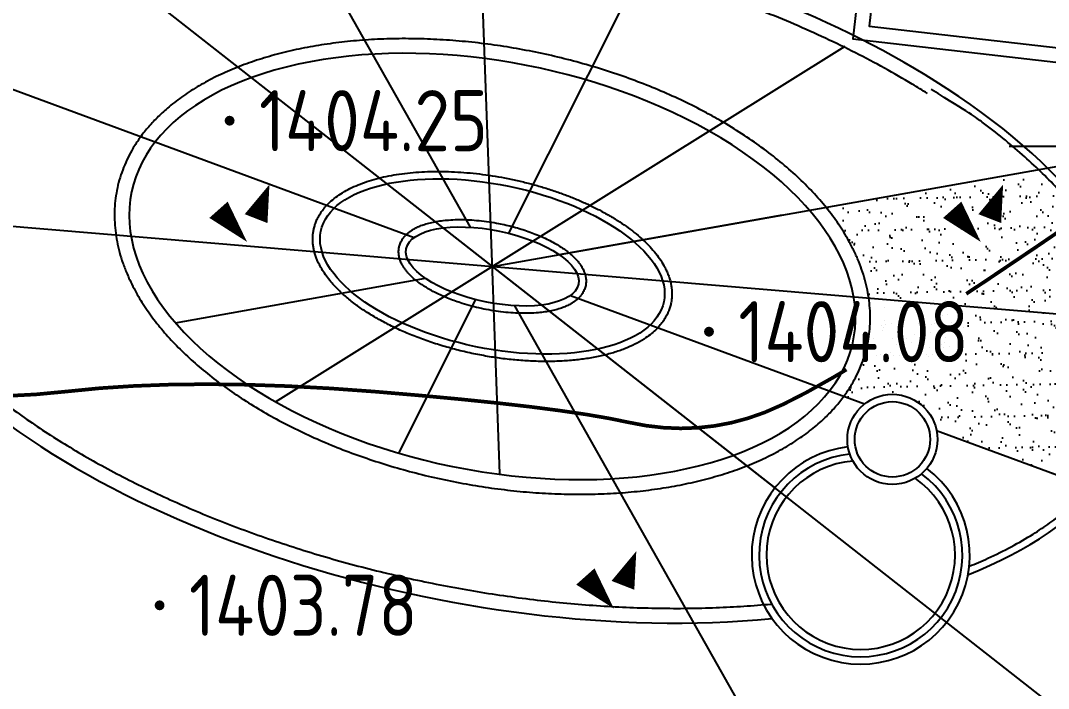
# Model space of a CAD drawing. Extents: x -2226 to 12369489, y -12501589 to 2275.
# Drawn here: x 5663986.57 to 5664028.6, y -6547929.59 to -6547902.27 of the extents above; entities that cross this region are included whole.
import ezdxf
from ezdxf.enums import TextEntityAlignment as Align

# ---------------------------------------------------------------- set-up
doc = ezdxf.new("R2010")
doc.units = 0
doc.header["$LTSCALE"] = 1000
doc.header["$MEASUREMENT"] = 0
doc.layers.get('0').update_dxf_attribs({"linetype": 'CONTINUOUS'})
for name, color, linetype in [('E_STAIR', 3, 'CONTINUOUS'), ('pl-pudi01', 25, 'CONTINUOUS'), ('周边地形图', 8, 'CONTINUOUS')]:
    doc.layers.add(name, color=color, linetype=linetype)
doc.styles.get("Standard").update_dxf_attribs({"font": 'GBENOR', "bigfont": 'GBCBIG'})
pattern_1 = [(30.951161, (5657629.2998, -6541699.9984), (0.078586046, 0.96071782), [0, -0.76, 0, -0.85, 0, -0.8125]), (0.951161, (5657629.2998, -6541699.9984), (1.04004746, 1.30094419), [0, -0.41, 0, -0.685, 0, -0.2625]), (320.951161, (5657628.6888, -6541699.9282), (1.54723375, -0.17477301), [0, -0.25, 0, -0.9, 0, -1.175]), (310.951161, (5657628.6888, -6541699.9282), (1.5433053, 0.26454987), [0, -0.125, 0, -0.59, 0, -0.675])]

# ---------------------------------------------------------------- blocks, each defined once
blk = doc.blocks.new('gc090')
for points in [[(1.067, 1.447, 0, 1, 0), (0.52, 0.049, 1, 1, 0)], [(-1.016, 0.411, 1, 0, 0), (0.151, -0.902, 0, 0, 0)]]:
    blk.add_lwpolyline(points, format="xyseb")
blk = doc.blocks.new('WER23')
at = {"layer": 'E_STAIR', "color": 2}
for points in [[(4103476, -5868947), (4162876, -5868947), (4162876, -5826347), (4103476, -5826347)], [(4104076, -5868347), (4162276, -5868347), (4162276, -5826947), (4104076, -5826947)]]:
    blk.add_lwpolyline(points, close=True, dxfattribs=at)

msp = doc.modelspace()

# ---------------------------------------------------------------- hatches: boundary and pattern name
h = msp.add_hatch()
h.set_pattern_fill('AR-SAND', color=64, scale=0.5, angle=353.4512, style=0)
h.set_pattern_definition(pattern_1)
edge = h.paths.add_edge_path()
edge.add_arc((5664014.668, -6547914.627), 6.663, 8.6615, 27.1953)
edge.add_arc((5664012.297, -6547915.805), 9.31, 26.9733, 39.2821)
edge.add_line((5664019.503, -6547909.91), (5664028.193, -6547908.367))
edge.add_arc((5664015.558, -6547921.667), 18.345, 37.1594, 46.4686, ccw=False)
edge.add_arc((5664019.484, -6547918.668), 13.404, 28.058, 37.0788, ccw=False)
edge.add_arc((5664022.607, -6547917.028), 9.877, 14.5973, 28.1875, ccw=False)
edge.add_line((5664032.166, -6547914.539), (5664021.255, -6547913.624))
h = msp.add_hatch()
h.set_pattern_fill('AR-SAND', color=64, scale=0.5, angle=353.4512, style=0)
h.set_pattern_definition(pattern_1)
edge = h.paths.add_edge_path()
edge.add_arc((5664015.709, -6547914.295), 5.632, 323.5075, 341.0765)
edge.add_arc((5664016.075, -6547914.44), 5.238, 341.2758, 358.2087)
edge.add_arc((5664015.75, -6547914.432), 5.564, 358.2293, 368.3515)
edge.add_line((5664021.255, -6547913.624), (5664032.166, -6547914.539))
edge.add_arc((5664025.046, -6547916.402), 7.36, -5.7691, 14.6645, ccw=False)
edge.add_arc((5664025.595, -6547916.404), 6.813, 331.6415, 353.7822, ccw=False)
edge.add_arc((5664024.332, -6547915.706), 8.256, 316.6215, 331.541, ccw=False)
edge.add_line((5664030.333, -6547921.376), (5664024.028, -6547919.046))
edge.add_arc((5664022.221, -6547919.405), 1.842, 11.2514, 48.2182)
edge.add_arc((5664022.221, -6547919.405), 1.842, 48.2182, 82.872)
edge.add_arc((5664022.221, -6547919.405), 1.842, 82.872, 128.1806)
edge.add_line((5664021.082, -6547917.957), (5664020.237, -6547917.645))

# ---------------------------------------------------------------- linework, layer by layer
at = {"layer": 'pl-pudi01'}
for p, q in [((5663997.966, -6547898.349), (5664004.957, -6547910.727)), ((5664006.172, -6547920.803), (5664005.373, -6547898.864)), ((5663989.419, -6547899.441), (5664052.12, -6547948.594)), ((5663989.419, -6547899.441), (5664017.418, -6547921.39)), ((5664006.543, -6547910.975), (5664011.918, -6547900.233)), ((5663981.701, -6547903.402), (5664002.666, -6547911.15)), ((5663997.002, -6547917.87), (5664020.291, -6547903.317)), ((5664005.864, -6547912.333), (5664043.499, -6547905.649)), ((5663979.247, -6547910.1), (5664053.015, -6547916.288)), ((5664008.597, -6547911.847), (5664017.727, -6547910.226)), ((5663992.905, -6547914.634), (5664003.131, -6547912.818)), ((5664009.062, -6547913.515), (5664021.082, -6547917.957)), ((5664002.043, -6547919.969), (5664005.185, -6547913.69)), ((5664006.771, -6547913.938), (5664027.602, -6547950.821)), ((5664024.028, -6547919.046), (5664071.703, -6547936.666))]:
    msp.add_line(p, q, dxfattribs=at)
for radius in [1.842, 1.542]:
    msp.add_circle((5664022.221, -6547919.405), radius, dxfattribs=at)
for radius, start, end in [(4.458, 96.7179, 52.693), (4.158, 96.1648, 53.2462), (3.858, 94.7275, 54.6835)]:
    msp.add_arc((5664020.926, -6547924.14), radius, start, end, dxfattribs=at)
for major_axis, ratio, start_param, end_param in [((-26.698, 5.511), 0.505793, 4.076025, 6.657397), ((-14.754, 3.046), 0.553652, -2.09645, 0.39057), ((-26.698, 5.511), 0.505793, -3.798035, -2.20716), ((47.263, -9.756), 0.512043, -8.302434, -5.657269), ((-14.754, 3.046), 0.553652, 0.39057, 4.186735), ((7.011, -1.447), 0.468071, -3.141592653589793, 3.141592653589793), ((-26.698, 5.511), 0.505793, 6.886257, 8.398275)]:
    msp.add_ellipse((5664005.864, -6547912.333), major_axis=major_axis, ratio=ratio, start_param=start_param, end_param=end_param, dxfattribs=at)
msp.add_ellipse((5664005.864, -6547912.333), major_axis=(-3.52, 0.727), ratio=0.410516, dxfattribs=at)
for points, knots in [([(5664023.652, -6547905.255), (5664023.448, -6547905.127), (5664023.242, -6547905), (5664022.663, -6547904.653), (5664022.285, -6547904.436), (5664021.512, -6547904.009), (5664021.117, -6547903.8), (5664020.311, -6547903.392), (5664019.901, -6547903.192), (5664019.066, -6547902.802), (5664018.641, -6547902.612), (5664017.779, -6547902.242), (5664017.341, -6547902.062), (5664016.455, -6547901.714), (5664016.005, -6547901.545), (5664015.097, -6547901.219), (5664014.638, -6547901.062), (5664013.71, -6547900.76), (5664013.242, -6547900.615), (5664012.299, -6547900.337), (5664011.824, -6547900.204), (5664010.868, -6547899.952), (5664010.387, -6547899.832), (5664009.421, -6547899.606), (5664008.935, -6547899.5), (5664007.962, -6547899.3), (5664007.474, -6547899.207), (5664006.497, -6547899.036), (5664006.008, -6547898.957), (5664005.03, -6547898.813), (5664004.541, -6547898.748), (5664003.565, -6547898.633), (5664003.078, -6547898.583), (5664002.108, -6547898.496), (5664001.624, -6547898.46), (5664000.662, -6547898.403), (5664000.184, -6547898.382), (5663999.233, -6547898.354), (5663998.761, -6547898.347), (5663997.824, -6547898.348), (5663997.36, -6547898.356), (5663996.441, -6547898.387), (5663995.986, -6547898.41), (5663995.087, -6547898.469), (5663994.643, -6547898.506), (5663993.767, -6547898.595), (5663993.335, -6547898.647), (5663992.485, -6547898.764), (5663992.067, -6547898.829), (5663991.245, -6547898.975), (5663990.842, -6547899.054), (5663990.052, -6547899.227), (5663989.665, -6547899.32), (5663988.909, -6547899.52), (5663988.539, -6547899.626), (5663987.819, -6547899.852), (5663987.468, -6547899.971), (5663986.786, -6547900.222), (5663986.455, -6547900.353), (5663985.814, -6547900.628), (5663985.504, -6547900.771), (5663984.905, -6547901.069), (5663984.617, -6547901.223), (5663984.109, -6547901.516), (5663983.885, -6547901.653), (5663983.455, -6547901.934), (5663983.247, -6547902.078), (5663982.85, -6547902.372), (5663982.659, -6547902.523), (5663982.295, -6547902.83), (5663982.122, -6547902.986), (5663981.792, -6547903.304), (5663981.636, -6547903.466), (5663981.341, -6547903.795), (5663981.203, -6547903.962), (5663980.943, -6547904.301), (5663980.821, -6547904.472), (5663980.596, -6547904.82), (5663980.493, -6547904.996), (5663980.303, -6547905.352), (5663980.217, -6547905.532), (5663980.062, -6547905.896), (5663979.993, -6547906.08), (5663979.873, -6547906.451), (5663979.821, -6547906.639), (5663979.736, -6547907.017), (5663979.702, -6547907.209), (5663979.651, -6547907.594), (5663979.634, -6547907.789), (5663979.619, -6547908.182), (5663979.619, -6547908.38), (5663979.639, -6547908.779), (5663979.657, -6547908.981), (5663979.711, -6547909.387), (5663979.748, -6547909.591), (5663979.838, -6547910.003), (5663979.892, -6547910.21), (5663980.018, -6547910.627), (5663980.09, -6547910.837), (5663980.252, -6547911.258), (5663980.342, -6547911.47), (5663980.525, -6547911.861), (5663980.615, -6547912.041), (5663980.711, -6547912.221)], [4.076025, 4.076025, 4.076025, 4.076025, 4.10744, 4.10744, 4.162715, 4.162715, 4.217991, 4.217991, 4.273267, 4.273267, 4.328542, 4.328542, 4.383818, 4.383818, 4.439094, 4.439094, 4.494369, 4.494369, 4.549645, 4.549645, 4.604921, 4.604921, 4.660196, 4.660196, 4.715472, 4.715472, 4.770748, 4.770748, 4.826023, 4.826023, 4.881299, 4.881299, 4.936574, 4.936574, 4.99185, 4.99185, 5.047126, 5.047126, 5.102401, 5.102401, 5.157677, 5.157677, 5.212953, 5.212953, 5.268228, 5.268228, 5.323504, 5.323504, 5.37878, 5.37878, 5.434055, 5.434055, 5.489331, 5.489331, 5.544607, 5.544607, 5.599882, 5.599882, 5.655158, 5.655158, 5.710433, 5.710433, 5.765709, 5.765709, 5.811907, 5.811907, 5.858105, 5.858105, 5.904303, 5.904303, 5.950501, 5.950501, 5.996699, 5.996699, 6.042897, 6.042897, 6.089095, 6.089095, 6.135293, 6.135293, 6.181491, 6.181491, 6.227689, 6.227689, 6.273887, 6.273887, 6.320085, 6.320085, 6.366283, 6.366283, 6.412481, 6.412481, 6.458679, 6.458679, 6.504877, 6.504877, 6.551075, 6.551075, 6.597273, 6.597273, 6.643471, 6.643471, 6.68246, 6.68246, 6.68246, 6.68246]), ([(5664015.021, -6547906.273), (5664014.871, -6547906.188), (5664014.719, -6547906.104), (5664014.276, -6547905.868), (5664013.981, -6547905.719), (5664013.377, -6547905.43), (5664013.07, -6547905.291), (5664012.445, -6547905.024), (5664012.127, -6547904.896), (5664011.482, -6547904.652), (5664011.155, -6547904.535), (5664010.494, -6547904.314), (5664010.159, -6547904.209), (5664009.484, -6547904.012), (5664009.144, -6547903.92), (5664008.459, -6547903.748), (5664008.114, -6547903.669), (5664007.422, -6547903.524), (5664007.074, -6547903.457), (5664006.377, -6547903.339), (5664006.028, -6547903.286), (5664005.33, -6547903.194), (5664004.982, -6547903.156), (5664004.286, -6547903.092), (5664003.939, -6547903.067), (5664003.249, -6547903.031), (5664002.905, -6547903.02), (5664002.224, -6547903.012), (5664001.885, -6547903.016), (5664001.215, -6547903.036), (5664000.883, -6547903.054), (5664000.227, -6547903.103), (5663999.903, -6547903.134), (5663999.264, -6547903.212), (5663998.949, -6547903.257), (5663998.331, -6547903.362), (5663998.027, -6547903.422), (5663997.432, -6547903.555), (5663997.14, -6547903.628), (5663996.57, -6547903.789), (5663996.292, -6547903.876), (5663995.75, -6547904.063), (5663995.486, -6547904.163), (5663994.975, -6547904.377), (5663994.727, -6547904.49), (5663994.249, -6547904.73), (5663994.018, -6547904.856), (5663993.575, -6547905.121), (5663993.362, -6547905.26), (5663992.956, -6547905.55), (5663992.762, -6547905.701), (5663992.43, -6547905.985), (5663992.288, -6547906.117), (5663992.017, -6547906.387), (5663991.889, -6547906.527), (5663991.647, -6547906.812), (5663991.534, -6547906.958), (5663991.34, -6547907.232), (5663991.258, -6547907.358), (5663991.105, -6547907.614), (5663991.034, -6547907.745), (5663990.903, -6547908.009), (5663990.843, -6547908.144), (5663990.734, -6547908.416), (5663990.686, -6547908.554), (5663990.6, -6547908.833), (5663990.564, -6547908.973), (5663990.502, -6547909.258), (5663990.477, -6547909.401), (5663990.439, -6547909.69), (5663990.427, -6547909.836), (5663990.413, -6547910.128), (5663990.412, -6547910.275), (5663990.422, -6547910.569), (5663990.433, -6547910.717), (5663990.467, -6547911.013), (5663990.49, -6547911.161), (5663990.547, -6547911.458), (5663990.581, -6547911.606), (5663990.661, -6547911.902), (5663990.707, -6547912.049), (5663990.809, -6547912.344), (5663990.866, -6547912.491), (5663990.962, -6547912.719), (5663990.998, -6547912.799), (5663991.035, -6547912.879)], [-2.09645, -2.09645, -2.09645, -2.09645, -2.059769, -2.059769, -1.990829, -1.990829, -1.921889, -1.921889, -1.852949, -1.852949, -1.784008, -1.784008, -1.715068, -1.715068, -1.646128, -1.646128, -1.577187, -1.577187, -1.508247, -1.508247, -1.439307, -1.439307, -1.370367, -1.370367, -1.301426, -1.301426, -1.232486, -1.232486, -1.163546, -1.163546, -1.094605, -1.094605, -1.025665, -1.025665, -0.956725, -0.956725, -0.887785, -0.887785, -0.818844, -0.818844, -0.749904, -0.749904, -0.680964, -0.680964, -0.612024, -0.612024, -0.543083, -0.543083, -0.474143, -0.474143, -0.405203, -0.405203, -0.349123, -0.349123, -0.293044, -0.293044, -0.236964, -0.236964, -0.190654, -0.190654, -0.144344, -0.144344, -0.098034, -0.098034, -0.051724, -0.051724, -0.005414, -0.005414, 0.040896, 0.040896, 0.087206, 0.087206, 0.133516, 0.133516, 0.179826, 0.179826, 0.226136, 0.226136, 0.272446, 0.272446, 0.318755, 0.318755, 0.365065, 0.365065, 0.39057, 0.39057, 0.39057, 0.39057]), ([(5664025.361, -6547924.597), (5664025.619, -6547924.492), (5664025.871, -6547924.383), (5664026.451, -6547924.119), (5664026.773, -6547923.96), (5664027.392, -6547923.629), (5664027.69, -6547923.458), (5664028.212, -6547923.132), (5664028.441, -6547922.98), (5664028.88, -6547922.668), (5664029.09, -6547922.508), (5664029.492, -6547922.181), (5664029.684, -6547922.014), (5664030.048, -6547921.672), (5664030.221, -6547921.498), (5664030.547, -6547921.143), (5664030.701, -6547920.963), (5664030.988, -6547920.596), (5664031.122, -6547920.409), (5664031.37, -6547920.03), (5664031.484, -6547919.838), (5664031.693, -6547919.449), (5664031.787, -6547919.251), (5664031.956, -6547918.852), (5664032.031, -6547918.65), (5664032.16, -6547918.241), (5664032.214, -6547918.035), (5664032.317, -6547917.552), (5664032.359, -6547917.274), (5664032.406, -6547916.711), (5664032.413, -6547916.427), (5664032.393, -6547915.915), (5664032.374, -6547915.689), (5664032.313, -6547915.233), (5664032.273, -6547915.003), (5664032.17, -6547914.542), (5664032.107, -6547914.31), (5664031.962, -6547913.844), (5664031.878, -6547913.609), (5664031.689, -6547913.14), (5664031.584, -6547912.904), (5664031.353, -6547912.432), (5664031.227, -6547912.196), (5664030.953, -6547911.723), (5664030.806, -6547911.486), (5664030.49, -6547911.013), (5664030.323, -6547910.777), (5664029.966, -6547910.306), (5664029.778, -6547910.071), (5664029.382, -6547909.602), (5664029.173, -6547909.369), (5664028.738, -6547908.905), (5664028.51, -6547908.674), (5664028.036, -6547908.215), (5664027.79, -6547907.987), (5664027.279, -6547907.535), (5664027.015, -6547907.311), (5664026.468, -6547906.866), (5664026.186, -6547906.646), (5664025.642, -6547906.239), (5664025.382, -6547906.051), (5664023.806, -6547905.091)], [-3.789256, -3.789256, -3.789256, -3.789256, -3.74635, -3.74635, -3.688129, -3.688129, -3.629908, -3.629908, -3.58141, -3.58141, -3.532911, -3.532911, -3.484412, -3.484412, -3.435913, -3.435913, -3.387414, -3.387414, -3.338915, -3.338915, -3.290417, -3.290417, -3.241918, -3.241918, -3.193419, -3.193419, -3.14492, -3.14492, -3.081148, -3.081148, -3.017376, -3.017376, -2.967512, -2.967512, -2.917649, -2.917649, -2.867785, -2.867785, -2.817921, -2.817921, -2.768058, -2.768058, -2.718194, -2.718194, -2.66833, -2.66833, -2.618467, -2.618467, -2.568603, -2.568603, -2.518739, -2.518739, -2.468875, -2.468875, -2.419012, -2.419012, -2.369148, -2.369148, -2.319284, -2.319284, -2.275779, -2.275779, -2.275779, -2.275779]), ([(5663980.612, -6547930.452), (5663980.98, -6547930.627), (5663981.351, -6547930.8), (5663982.43, -6547931.294), (5663983.146, -6547931.609), (5663984.597, -6547932.222), (5663985.331, -6547932.52), (5663986.818, -6547933.099), (5663987.57, -6547933.379), (5663989.088, -6547933.922), (5663989.855, -6547934.184), (5663991.402, -6547934.69), (5663992.182, -6547934.933), (5663993.753, -6547935.4), (5663994.544, -6547935.624), (5663996.135, -6547936.052), (5663996.935, -6547936.255), (5663998.542, -6547936.642), (5663999.349, -6547936.825), (5664000.968, -6547937.17), (5664001.779, -6547937.332), (5664003.406, -6547937.634), (5664004.221, -6547937.774), (5664005.851, -6547938.033), (5664006.666, -6547938.151), (5664008.295, -6547938.366), (5664009.109, -6547938.462), (5664010.734, -6547938.632), (5664011.544, -6547938.706), (5664013.159, -6547938.831), (5664013.964, -6547938.882), (5664015.566, -6547938.962), (5664016.363, -6547938.99), (5664017.948, -6547939.024), (5664018.736, -6547939.029), (5664020.299, -6547939.017), (5664021.075, -6547939), (5664022.613, -6547938.942), (5664023.375, -6547938.902), (5664024.883, -6547938.798), (5664025.63, -6547938.735), (5664027.105, -6547938.586), (5664027.834, -6547938.501), (5664029.272, -6547938.306), (5664029.982, -6547938.198), (5664031.379, -6547937.959), (5664032.068, -6547937.829), (5664033.421, -6547937.546), (5664034.086, -6547937.394), (5664035.392, -6547937.067), (5664036.033, -6547936.893), (5664037.288, -6547936.524), (5664037.902, -6547936.328), (5664039.103, -6547935.917), (5664039.689, -6547935.701), (5664040.833, -6547935.248), (5664041.39, -6547935.012), (5664042.473, -6547934.519), (5664043, -6547934.263), (5664044.02, -6547933.731), (5664044.515, -6547933.455), (5664045.469, -6547932.885), (5664045.93, -6547932.591), (5664046.817, -6547931.984), (5664047.243, -6547931.671), (5664048.059, -6547931.028), (5664048.45, -6547930.698), (5664049.193, -6547930.021), (5664049.546, -6547929.674), (5664050.214, -6547928.964), (5664050.529, -6547928.601), (5664051.063, -6547927.931), (5664051.289, -6547927.627), (5664051.714, -6547927.009), (5664051.913, -6547926.696), (5664052.285, -6547926.06), (5664052.458, -6547925.737), (5664052.777, -6547925.084), (5664052.923, -6547924.754), (5664053.187, -6547924.085), (5664053.305, -6547923.747), (5664053.513, -6547923.064), (5664053.604, -6547922.719), (5664053.756, -6547922.024), (5664053.819, -6547921.673), (5664053.915, -6547920.966), (5664053.949, -6547920.61), (5664053.989, -6547919.894), (5664053.995, -6547919.534), (5664053.978, -6547918.811), (5664053.956, -6547918.447), (5664053.883, -6547917.717), (5664053.833, -6547917.351), (5664053.704, -6547916.616), (5664053.626, -6547916.248), (5664053.442, -6547915.511), (5664053.336, -6547915.141), (5664053.097, -6547914.402), (5664052.965, -6547914.032), (5664052.672, -6547913.292), (5664052.512, -6547912.922), (5664052.166, -6547912.182), (5664051.98, -6547911.813), (5664051.582, -6547911.076), (5664051.37, -6547910.708), (5664050.92, -6547909.973), (5664050.682, -6547909.607), (5664050.181, -6547908.877), (5664049.919, -6547908.513), (5664049.368, -6547907.788), (5664049.081, -6547907.426), (5664048.53, -6547906.765), (5664048.27, -6547906.465), (5664048.002, -6547906.166)], [-8.302434, -8.302434, -8.302434, -8.302434, -8.275353, -8.275353, -8.22423, -8.22423, -8.173107, -8.173107, -8.121984, -8.121984, -8.070861, -8.070861, -8.019738, -8.019738, -7.968615, -7.968615, -7.917492, -7.917492, -7.866369, -7.866369, -7.815246, -7.815246, -7.764123, -7.764123, -7.713, -7.713, -7.661877, -7.661877, -7.610754, -7.610754, -7.559631, -7.559631, -7.508508, -7.508508, -7.457385, -7.457385, -7.406262, -7.406262, -7.355139, -7.355139, -7.304016, -7.304016, -7.252893, -7.252893, -7.20177, -7.20177, -7.150647, -7.150647, -7.099524, -7.099524, -7.048401, -7.048401, -6.997278, -6.997278, -6.946155, -6.946155, -6.895032, -6.895032, -6.843909, -6.843909, -6.792786, -6.792786, -6.741663, -6.741663, -6.69054, -6.69054, -6.639417, -6.639417, -6.588294, -6.588294, -6.537171, -6.537171, -6.495901, -6.495901, -6.454632, -6.454632, -6.413363, -6.413363, -6.372094, -6.372094, -6.330825, -6.330825, -6.289555, -6.289555, -6.248286, -6.248286, -6.207017, -6.207017, -6.165748, -6.165748, -6.124479, -6.124479, -6.083209, -6.083209, -6.04194, -6.04194, -6.000671, -6.000671, -5.959402, -5.959402, -5.918133, -5.918133, -5.876863, -5.876863, -5.835594, -5.835594, -5.794325, -5.794325, -5.753056, -5.753056, -5.711786, -5.711786, -5.677152, -5.677152, -5.677152, -5.677152]), ([(5663991.035, -6547912.879), (5663991.091, -6547913), (5663991.151, -6547913.121), (5663991.328, -6547913.455), (5663991.453, -6547913.668), (5663991.724, -6547914.089), (5663991.871, -6547914.298), (5663992.186, -6547914.712), (5663992.353, -6547914.916), (5663992.709, -6547915.32), (5663992.897, -6547915.519), (5663993.292, -6547915.911), (5663993.499, -6547916.105), (5663993.931, -6547916.485), (5663994.156, -6547916.671), (5663994.624, -6547917.038), (5663994.867, -6547917.217), (5663995.367, -6547917.568), (5663995.626, -6547917.739), (5663996.158, -6547918.074), (5663996.431, -6547918.237), (5663996.991, -6547918.553), (5663997.278, -6547918.707), (5663997.865, -6547919.004), (5663998.164, -6547919.148), (5663998.774, -6547919.425), (5663999.085, -6547919.558), (5663999.715, -6547919.814), (5664000.035, -6547919.936), (5664000.684, -6547920.169), (5664001.012, -6547920.279), (5664001.676, -6547920.488), (5664002.011, -6547920.587), (5664002.686, -6547920.772), (5664003.027, -6547920.858), (5664003.711, -6547921.017), (5664004.055, -6547921.091), (5664004.746, -6547921.224), (5664005.092, -6547921.284), (5664005.785, -6547921.391), (5664006.132, -6547921.438), (5664006.825, -6547921.518), (5664007.171, -6547921.551), (5664007.86, -6547921.603), (5664008.204, -6547921.622), (5664008.887, -6547921.647), (5664009.226, -6547921.652), (5664009.9, -6547921.648), (5664010.234, -6547921.64), (5664010.895, -6547921.608), (5664011.222, -6547921.586), (5664011.868, -6547921.526), (5664012.186, -6547921.49), (5664012.814, -6547921.402), (5664013.123, -6547921.352), (5664013.729, -6547921.237), (5664014.027, -6547921.173), (5664014.61, -6547921.031), (5664014.895, -6547920.953), (5664015.452, -6547920.784), (5664015.723, -6547920.693), (5664016.251, -6547920.498), (5664016.508, -6547920.394), (5664017.005, -6547920.172), (5664017.246, -6547920.055), (5664017.71, -6547919.809), (5664017.933, -6547919.679), (5664018.362, -6547919.408), (5664018.567, -6547919.266), (5664018.958, -6547918.97), (5664019.144, -6547918.816), (5664019.459, -6547918.53), (5664019.592, -6547918.4), (5664019.843, -6547918.133), (5664019.963, -6547917.996), (5664020.187, -6547917.716), (5664020.292, -6547917.572), (5664020.488, -6547917.279), (5664020.579, -6547917.129), (5664020.73, -6547916.852), (5664020.792, -6547916.725), (5664020.908, -6547916.468), (5664020.96, -6547916.338), (5664021.054, -6547916.075), (5664021.096, -6547915.941), (5664021.169, -6547915.673), (5664021.2, -6547915.537), (5664021.251, -6547915.263), (5664021.271, -6547915.125), (5664021.3, -6547914.848), (5664021.309, -6547914.708), (5664021.316, -6547914.428), (5664021.314, -6547914.287), (5664021.299, -6547914.005), (5664021.286, -6547913.863), (5664021.25, -6547913.58), (5664021.227, -6547913.438), (5664021.169, -6547913.155), (5664021.135, -6547913.013), (5664021.057, -6547912.73), (5664021.012, -6547912.588), (5664020.913, -6547912.306), (5664020.859, -6547912.166), (5664020.74, -6547911.885), (5664020.676, -6547911.746), (5664020.537, -6547911.467), (5664020.463, -6547911.329), (5664020.255, -6547910.963), (5664020.112, -6547910.737), (5664019.802, -6547910.29), (5664019.634, -6547910.069), (5664019.276, -6547909.632), (5664019.085, -6547909.417), (5664018.68, -6547908.992), (5664018.467, -6547908.783), (5664018.019, -6547908.372), (5664017.785, -6547908.17), (5664017.296, -6547907.774), (5664017.041, -6547907.58), (5664016.514, -6547907.201), (5664016.241, -6547907.016), (5664015.677, -6547906.656), (5664015.387, -6547906.481), (5664015.066, -6547906.298), (5664015.044, -6547906.285), (5664015.021, -6547906.273)], [0.39057, 0.39057, 0.39057, 0.39057, 0.428909, 0.428909, 0.497419, 0.497419, 0.565929, 0.565929, 0.634439, 0.634439, 0.702949, 0.702949, 0.771459, 0.771459, 0.839969, 0.839969, 0.908479, 0.908479, 0.976989, 0.976989, 1.045499, 1.045499, 1.114009, 1.114009, 1.182519, 1.182519, 1.251029, 1.251029, 1.319539, 1.319539, 1.388049, 1.388049, 1.456559, 1.456559, 1.525068, 1.525068, 1.593578, 1.593578, 1.662088, 1.662088, 1.730598, 1.730598, 1.799108, 1.799108, 1.867618, 1.867618, 1.936128, 1.936128, 2.004638, 2.004638, 2.073148, 2.073148, 2.141658, 2.141658, 2.210168, 2.210168, 2.278678, 2.278678, 2.347188, 2.347188, 2.415698, 2.415698, 2.484208, 2.484208, 2.552718, 2.552718, 2.621228, 2.621228, 2.689738, 2.689738, 2.758248, 2.758248, 2.812467, 2.812467, 2.866687, 2.866687, 2.920906, 2.920906, 2.975126, 2.975126, 3.019435, 3.019435, 3.063743, 3.063743, 3.108052, 3.108052, 3.15236, 3.15236, 3.196669, 3.196669, 3.240978, 3.240978, 3.285286, 3.285286, 3.329595, 3.329595, 3.373903, 3.373903, 3.418212, 3.418212, 3.46252, 3.46252, 3.506829, 3.506829, 3.551138, 3.551138, 3.595446, 3.595446, 3.668667, 3.668667, 3.741887, 3.741887, 3.815108, 3.815108, 3.888329, 3.888329, 3.961549, 3.961549, 4.03477, 4.03477, 4.107991, 4.107991, 4.181211, 4.181211, 4.186735, 4.186735, 4.186735, 4.186735]), ([(5663998.559, -6547910.825), (5663998.549, -6547910.875), (5663998.54, -6547910.927), (5663998.528, -6547911.03), (5663998.524, -6547911.082), (5663998.52, -6547911.186), (5663998.52, -6547911.239), (5663998.524, -6547911.344), (5663998.529, -6547911.396), (5663998.541, -6547911.502), (5663998.55, -6547911.554), (5663998.571, -6547911.66), (5663998.583, -6547911.712), (5663998.612, -6547911.818), (5663998.628, -6547911.87), (5663998.665, -6547911.975), (5663998.685, -6547912.027), (5663998.741, -6547912.159), (5663998.779, -6547912.239), (5663998.864, -6547912.397), (5663998.91, -6547912.475), (5663999.011, -6547912.631), (5663999.065, -6547912.709), (5663999.182, -6547912.863), (5663999.244, -6547912.939), (5663999.408, -6547913.128), (5663999.515, -6547913.24), (5663999.745, -6547913.46), (5663999.867, -6547913.568), (5664000.127, -6547913.781), (5664000.265, -6547913.885), (5664000.553, -6547914.089), (5664000.705, -6547914.189), (5664001.02, -6547914.384), (5664001.183, -6547914.478), (5664001.522, -6547914.662), (5664001.697, -6547914.751), (5664002.058, -6547914.923), (5664002.243, -6547915.005), (5664002.622, -6547915.164), (5664002.816, -6547915.239), (5664003.211, -6547915.383), (5664003.413, -6547915.452), (5664003.821, -6547915.58), (5664004.027, -6547915.641), (5664004.445, -6547915.753), (5664004.656, -6547915.805), (5664005.081, -6547915.9), (5664005.294, -6547915.943), (5664005.722, -6547916.02), (5664005.936, -6547916.055), (5664006.364, -6547916.113), (5664006.578, -6547916.138), (5664007.002, -6547916.178), (5664007.213, -6547916.193), (5664007.632, -6547916.213), (5664007.839, -6547916.219), (5664008.248, -6547916.22), (5664008.45, -6547916.215), (5664008.846, -6547916.196), (5664009.04, -6547916.182), (5664009.421, -6547916.144), (5664009.607, -6547916.12), (5664009.97, -6547916.062), (5664010.146, -6547916.029), (5664010.488, -6547915.952), (5664010.653, -6547915.908), (5664010.971, -6547915.812), (5664011.124, -6547915.76), (5664011.417, -6547915.645), (5664011.557, -6547915.583), (5664011.822, -6547915.449), (5664011.948, -6547915.378), (5664012.153, -6547915.245), (5664012.236, -6547915.186), (5664012.394, -6547915.063), (5664012.468, -6547914.999), (5664012.593, -6547914.879), (5664012.645, -6547914.824), (5664012.743, -6547914.712), (5664012.789, -6547914.654), (5664012.874, -6547914.536), (5664012.914, -6547914.475), (5664012.985, -6547914.351), (5664013.017, -6547914.288), (5664013.07, -6547914.169), (5664013.091, -6547914.113), (5664013.129, -6547914.002), (5664013.145, -6547913.945), (5664013.172, -6547913.83), (5664013.182, -6547913.772), (5664013.198, -6547913.656), (5664013.203, -6547913.597), (5664013.208, -6547913.479), (5664013.208, -6547913.419), (5664013.202, -6547913.3), (5664013.196, -6547913.241), (5664013.18, -6547913.121), (5664013.169, -6547913.061), (5664013.142, -6547912.942), (5664013.126, -6547912.882), (5664013.089, -6547912.763), (5664013.068, -6547912.704), (5664013.021, -6547912.585), (5664012.996, -6547912.526), (5664012.939, -6547912.409), (5664012.909, -6547912.35), (5664012.823, -6547912.197), (5664012.764, -6547912.104), (5664012.635, -6547911.918), (5664012.565, -6547911.825), (5664012.414, -6547911.643), (5664012.333, -6547911.553), (5664012.16, -6547911.374), (5664012.069, -6547911.286), (5664011.876, -6547911.111), (5664011.775, -6547911.025), (5664011.563, -6547910.856), (5664011.452, -6547910.773), (5664011.222, -6547910.609), (5664011.102, -6547910.528), (5664010.855, -6547910.37), (5664010.727, -6547910.293), (5664010.463, -6547910.142), (5664010.328, -6547910.068), (5664010.05, -6547909.924), (5664009.907, -6547909.854), (5664009.616, -6547909.719), (5664009.467, -6547909.653), (5664009.164, -6547909.525), (5664009.01, -6547909.464), (5664008.696, -6547909.346), (5664008.536, -6547909.289), (5664008.214, -6547909.181), (5664008.05, -6547909.129), (5664007.72, -6547909.031), (5664007.554, -6547908.984), (5664007.218, -6547908.896), (5664007.049, -6547908.855), (5664006.709, -6547908.779), (5664006.538, -6547908.743), (5664006.196, -6547908.678), (5664006.024, -6547908.648), (5664005.681, -6547908.595), (5664005.51, -6547908.571), (5664005.168, -6547908.53), (5664004.997, -6547908.512), (5664004.657, -6547908.483), (5664004.489, -6547908.471), (5664004.153, -6547908.454), (5664003.987, -6547908.449), (5664003.657, -6547908.445), (5664003.494, -6547908.446), (5664003.172, -6547908.454), (5664003.013, -6547908.461), (5664002.7, -6547908.482), (5664002.546, -6547908.496), (5664002.244, -6547908.529), (5664002.095, -6547908.549), (5664001.804, -6547908.595), (5664001.662, -6547908.621), (5664001.385, -6547908.679), (5664001.249, -6547908.712), (5664000.986, -6547908.782), (5664000.859, -6547908.821), (5664000.611, -6547908.903), (5664000.492, -6547908.948), (5664000.261, -6547909.042), (5664000.15, -6547909.093), (5663999.937, -6547909.199), (5663999.836, -6547909.256), (5663999.642, -6547909.374), (5663999.55, -6547909.437), (5663999.376, -6547909.567), (5663999.294, -6547909.636), (5663999.161, -6547909.76), (5663999.107, -6547909.814), (5663999.006, -6547909.927), (5663998.959, -6547909.984), (5663998.871, -6547910.103), (5663998.831, -6547910.164), (5663998.756, -6547910.288), (5663998.723, -6547910.352), (5663998.668, -6547910.471), (5663998.646, -6547910.526), (5663998.607, -6547910.638), (5663998.59, -6547910.695), (5663998.57, -6547910.776), (5663998.564, -6547910.8), (5663998.559, -6547910.825)], [-3.141593, -3.141593, -3.141593, -3.141593, -3.102585, -3.102585, -3.063576, -3.063576, -3.024568, -3.024568, -2.98556, -2.98556, -2.946552, -2.946552, -2.907544, -2.907544, -2.868536, -2.868536, -2.829528, -2.829528, -2.769778, -2.769778, -2.710029, -2.710029, -2.65028, -2.65028, -2.590531, -2.590531, -2.501108, -2.501108, -2.411686, -2.411686, -2.322263, -2.322263, -2.232841, -2.232841, -2.143419, -2.143419, -2.053996, -2.053996, -1.964574, -1.964574, -1.875151, -1.875151, -1.785729, -1.785729, -1.696306, -1.696306, -1.606884, -1.606884, -1.517462, -1.517462, -1.428039, -1.428039, -1.338617, -1.338617, -1.249194, -1.249194, -1.159772, -1.159772, -1.07035, -1.07035, -0.980927, -0.980927, -0.891505, -0.891505, -0.802082, -0.802082, -0.71266, -0.71266, -0.623238, -0.623238, -0.533815, -0.533815, -0.444393, -0.444393, -0.377864, -0.377864, -0.311335, -0.311335, -0.258627, -0.258627, -0.205918, -0.205918, -0.15321, -0.15321, -0.100502, -0.100502, -0.056295, -0.056295, -0.012089, -0.012089, 0.032117, 0.032117, 0.076324, 0.076324, 0.12053, 0.12053, 0.164736, 0.164736, 0.208942, 0.208942, 0.253149, 0.253149, 0.297355, 0.297355, 0.341561, 0.341561, 0.385767, 0.385767, 0.457405, 0.457405, 0.529043, 0.529043, 0.600681, 0.600681, 0.672318, 0.672318, 0.743956, 0.743956, 0.815594, 0.815594, 0.887232, 0.887232, 0.958869, 0.958869, 1.030507, 1.030507, 1.102145, 1.102145, 1.173782, 1.173782, 1.24542, 1.24542, 1.317058, 1.317058, 1.388696, 1.388696, 1.460333, 1.460333, 1.531971, 1.531971, 1.603609, 1.603609, 1.675247, 1.675247, 1.746884, 1.746884, 1.818522, 1.818522, 1.89016, 1.89016, 1.961797, 1.961797, 2.033435, 2.033435, 2.105073, 2.105073, 2.176711, 2.176711, 2.248348, 2.248348, 2.319986, 2.319986, 2.391624, 2.391624, 2.463262, 2.463262, 2.534899, 2.534899, 2.606537, 2.606537, 2.678175, 2.678175, 2.749812, 2.749812, 2.82145, 2.82145, 2.874665, 2.874665, 2.92788, 2.92788, 2.981096, 2.981096, 3.034311, 3.034311, 3.078602, 3.078602, 3.122893, 3.122893, 3.141593, 3.141593, 3.141593, 3.141593]), ([(5664002.051, -6547911.545), (5664002.045, -6547911.572), (5664002.041, -6547911.6), (5664002.034, -6547911.655), (5664002.033, -6547911.682), (5664002.031, -6547911.737), (5664002.032, -6547911.765), (5664002.036, -6547911.82), (5664002.039, -6547911.848), (5664002.047, -6547911.902), (5664002.052, -6547911.93), (5664002.065, -6547911.984), (5664002.072, -6547912.011), (5664002.089, -6547912.064), (5664002.098, -6547912.09), (5664002.119, -6547912.143), (5664002.13, -6547912.169), (5664002.155, -6547912.22), (5664002.168, -6547912.246), (5664002.202, -6547912.308), (5664002.225, -6547912.345), (5664002.274, -6547912.418), (5664002.3, -6547912.454), (5664002.355, -6547912.525), (5664002.384, -6547912.56), (5664002.446, -6547912.63), (5664002.479, -6547912.664), (5664002.547, -6547912.732), (5664002.582, -6547912.765), (5664002.672, -6547912.845), (5664002.727, -6547912.891), (5664002.843, -6547912.982), (5664002.905, -6547913.026), (5664003.032, -6547913.114), (5664003.098, -6547913.156), (5664003.236, -6547913.24), (5664003.307, -6547913.282), (5664003.454, -6547913.362), (5664003.53, -6547913.401), (5664003.686, -6547913.478), (5664003.766, -6547913.515), (5664003.93, -6547913.587), (5664004.014, -6547913.622), (5664004.185, -6547913.69), (5664004.272, -6547913.722), (5664004.449, -6547913.785), (5664004.539, -6547913.815), (5664004.757, -6547913.884), (5664004.887, -6547913.922), (5664005.149, -6547913.991), (5664005.281, -6547914.023), (5664005.548, -6547914.081), (5664005.682, -6547914.107), (5664005.95, -6547914.152), (5664006.084, -6547914.172), (5664006.351, -6547914.205), (5664006.483, -6547914.218), (5664006.746, -6547914.238), (5664006.876, -6547914.244), (5664007.132, -6547914.251), (5664007.257, -6547914.25), (5664007.503, -6547914.243), (5664007.623, -6547914.236), (5664007.834, -6547914.217), (5664007.926, -6547914.206), (5664008.105, -6547914.18), (5664008.192, -6547914.165), (5664008.36, -6547914.129), (5664008.442, -6547914.11), (5664008.599, -6547914.065), (5664008.675, -6547914.041), (5664008.805, -6547913.992), (5664008.86, -6547913.97), (5664008.967, -6547913.921), (5664009.019, -6547913.895), (5664009.109, -6547913.844), (5664009.149, -6547913.819), (5664009.225, -6547913.768), (5664009.261, -6547913.741), (5664009.325, -6547913.689), (5664009.353, -6547913.665), (5664009.405, -6547913.614), (5664009.431, -6547913.588), (5664009.478, -6547913.533), (5664009.5, -6547913.504), (5664009.539, -6547913.45), (5664009.555, -6547913.425), (5664009.585, -6547913.373), (5664009.599, -6547913.346), (5664009.624, -6547913.292), (5664009.635, -6547913.264), (5664009.655, -6547913.207), (5664009.664, -6547913.179), (5664009.678, -6547913.12), (5664009.683, -6547913.091), (5664009.691, -6547913.031), (5664009.694, -6547913.002), (5664009.697, -6547912.942), (5664009.696, -6547912.912), (5664009.693, -6547912.852), (5664009.69, -6547912.822), (5664009.681, -6547912.762), (5664009.675, -6547912.733), (5664009.661, -6547912.674), (5664009.653, -6547912.645), (5664009.634, -6547912.587), (5664009.623, -6547912.558), (5664009.6, -6547912.502), (5664009.587, -6547912.474), (5664009.559, -6547912.418), (5664009.544, -6547912.391), (5664009.513, -6547912.336), (5664009.496, -6547912.309), (5664009.451, -6547912.242), (5664009.422, -6547912.203), (5664009.361, -6547912.125), (5664009.328, -6547912.086), (5664009.258, -6547912.01), (5664009.222, -6547911.973), (5664009.145, -6547911.899), (5664009.104, -6547911.862), (5664009.02, -6547911.79), (5664008.976, -6547911.755), (5664008.885, -6547911.685), (5664008.838, -6547911.65), (5664008.721, -6547911.568), (5664008.649, -6547911.521), (5664008.499, -6547911.429), (5664008.422, -6547911.384), (5664008.26, -6547911.296), (5664008.177, -6547911.253), (5664008.006, -6547911.17), (5664007.918, -6547911.13), (5664007.737, -6547911.052), (5664007.644, -6547911.015), (5664007.455, -6547910.942), (5664007.359, -6547910.908), (5664007.163, -6547910.841), (5664007.064, -6547910.81), (5664006.862, -6547910.75), (5664006.76, -6547910.722), (5664006.555, -6547910.668), (5664006.451, -6547910.643), (5664006.243, -6547910.597), (5664006.138, -6547910.576), (5664005.898, -6547910.532), (5664005.762, -6547910.51), (5664005.491, -6547910.473), (5664005.356, -6547910.458), (5664005.089, -6547910.434), (5664004.956, -6547910.426), (5664004.695, -6547910.416), (5664004.567, -6547910.414), (5664004.315, -6547910.418), (5664004.192, -6547910.424), (5664003.976, -6547910.44), (5664003.881, -6547910.45), (5664003.698, -6547910.473), (5664003.608, -6547910.488), (5664003.435, -6547910.521), (5664003.351, -6547910.539), (5664003.189, -6547910.582), (5664003.111, -6547910.605), (5664002.975, -6547910.652), (5664002.917, -6547910.675), (5664002.806, -6547910.723), (5664002.752, -6547910.749), (5664002.657, -6547910.799), (5664002.615, -6547910.823), (5664002.535, -6547910.875), (5664002.497, -6547910.902), (5664002.43, -6547910.953), (5664002.4, -6547910.978), (5664002.345, -6547911.029), (5664002.318, -6547911.055), (5664002.268, -6547911.11), (5664002.244, -6547911.139), (5664002.204, -6547911.193), (5664002.187, -6547911.218), (5664002.155, -6547911.27), (5664002.14, -6547911.296), (5664002.114, -6547911.351), (5664002.102, -6547911.379), (5664002.08, -6547911.435), (5664002.071, -6547911.464), (5664002.058, -6547911.51), (5664002.054, -6547911.528), (5664002.051, -6547911.545)], [0, 0, 0, 0, 0.037539, 0.037539, 0.075078, 0.075078, 0.112617, 0.112617, 0.150156, 0.150156, 0.187695, 0.187695, 0.225234, 0.225234, 0.262773, 0.262773, 0.300312, 0.300312, 0.337851, 0.337851, 0.393489, 0.393489, 0.449127, 0.449127, 0.504764, 0.504764, 0.560402, 0.560402, 0.61604, 0.61604, 0.694891, 0.694891, 0.773741, 0.773741, 0.852592, 0.852592, 0.931443, 0.931443, 1.010294, 1.010294, 1.089145, 1.089145, 1.167995, 1.167995, 1.246846, 1.246846, 1.325697, 1.325697, 1.435773, 1.435773, 1.545849, 1.545849, 1.655925, 1.655925, 1.766001, 1.766001, 1.876077, 1.876077, 1.986153, 1.986153, 2.096229, 2.096229, 2.206305, 2.206305, 2.294973, 2.294973, 2.383641, 2.383641, 2.472309, 2.472309, 2.560977, 2.560977, 2.631131, 2.631131, 2.701286, 2.701286, 2.759872, 2.759872, 2.818458, 2.818458, 2.867184, 2.867184, 2.91591, 2.91591, 2.964636, 2.964636, 3.005416, 3.005416, 3.046197, 3.046197, 3.086978, 3.086978, 3.127758, 3.127758, 3.168539, 3.168539, 3.209319, 3.209319, 3.2501, 3.2501, 3.29088, 3.29088, 3.331661, 3.331661, 3.372441, 3.372441, 3.413222, 3.413222, 3.454002, 3.454002, 3.494783, 3.494783, 3.535563, 3.535563, 3.596788, 3.596788, 3.658013, 3.658013, 3.719238, 3.719238, 3.780463, 3.780463, 3.841688, 3.841688, 3.902913, 3.902913, 3.989055, 3.989055, 4.075197, 4.075197, 4.161338, 4.161338, 4.24748, 4.24748, 4.333622, 4.333622, 4.419763, 4.419763, 4.505905, 4.505905, 4.592047, 4.592047, 4.678189, 4.678189, 4.76433, 4.76433, 4.875767, 4.875767, 4.987203, 4.987203, 5.09864, 5.09864, 5.210077, 5.210077, 5.321513, 5.321513, 5.411214, 5.411214, 5.500915, 5.500915, 5.590616, 5.590616, 5.680317, 5.680317, 5.752114, 5.752114, 5.823912, 5.823912, 5.884207, 5.884207, 5.944501, 5.944501, 5.994401, 5.994401, 6.044302, 6.044302, 6.094202, 6.094202, 6.135378, 6.135378, 6.176555, 6.176555, 6.217731, 6.217731, 6.258908, 6.258908, 6.283185, 6.283185, 6.283185, 6.283185]), ([(5663982.387, -6547914.647), (5663982.455, -6547914.727), (5663982.525, -6547914.808), (5663982.782, -6547915.101), (5663982.978, -6547915.313), (5663983.386, -6547915.735), (5663983.598, -6547915.945), (5663984.039, -6547916.363), (5663984.267, -6547916.571), (5663984.739, -6547916.984), (5663984.983, -6547917.188), (5663985.486, -6547917.595), (5663985.745, -6547917.796), (5663986.278, -6547918.195), (5663986.552, -6547918.392), (5663987.113, -6547918.783), (5663987.4, -6547918.976), (5663987.988, -6547919.357), (5663988.289, -6547919.545), (5663988.903, -6547919.916), (5663989.217, -6547920.099), (5663989.856, -6547920.459), (5663990.181, -6547920.636), (5663990.843, -6547920.984), (5663991.18, -6547921.155), (5663991.863, -6547921.49), (5663992.21, -6547921.654), (5663992.914, -6547921.976), (5663993.271, -6547922.133), (5663993.994, -6547922.441), (5663994.36, -6547922.591), (5663995.099, -6547922.884), (5663995.473, -6547923.026), (5663996.228, -6547923.303), (5663996.609, -6547923.437), (5663997.378, -6547923.698), (5663997.766, -6547923.824), (5663998.547, -6547924.068), (5663998.941, -6547924.186), (5663999.732, -6547924.413), (5664000.13, -6547924.521), (5664000.93, -6547924.73), (5664001.332, -6547924.83), (5664002.139, -6547925.02), (5664002.545, -6547925.111), (5664003.357, -6547925.283), (5664003.764, -6547925.364), (5664004.58, -6547925.516), (5664004.988, -6547925.588), (5664005.805, -6547925.721), (5664006.214, -6547925.783), (5664007.031, -6547925.896), (5664007.44, -6547925.948), (5664008.255, -6547926.041), (5664008.662, -6547926.083), (5664009.473, -6547926.156), (5664009.877, -6547926.188), (5664010.683, -6547926.241), (5664011.085, -6547926.262), (5664011.883, -6547926.295), (5664012.28, -6547926.306), (5664013.07, -6547926.318), (5664013.462, -6547926.319), (5664014.241, -6547926.311), (5664014.627, -6547926.301), (5664015.393, -6547926.272), (5664015.773, -6547926.253), (5664016.519, -6547926.204), (5664016.885, -6547926.175), (5664017.248, -6547926.141)], [6.857045, 6.857045, 6.857045, 6.857045, 6.874461, 6.874461, 6.920659, 6.920659, 6.966857, 6.966857, 7.013055, 7.013055, 7.059253, 7.059253, 7.105451, 7.105451, 7.151649, 7.151649, 7.197847, 7.197847, 7.244045, 7.244045, 7.290243, 7.290243, 7.336441, 7.336441, 7.382639, 7.382639, 7.428837, 7.428837, 7.475035, 7.475035, 7.521233, 7.521233, 7.567431, 7.567431, 7.613629, 7.613629, 7.659827, 7.659827, 7.706025, 7.706025, 7.752223, 7.752223, 7.798421, 7.798421, 7.844619, 7.844619, 7.890817, 7.890817, 7.937015, 7.937015, 7.983213, 7.983213, 8.029411, 8.029411, 8.075609, 8.075609, 8.121807, 8.121807, 8.168005, 8.168005, 8.214203, 8.214203, 8.260401, 8.260401, 8.306599, 8.306599, 8.352797, 8.352797, 8.398275, 8.398275, 8.398275, 8.398275])]:
    msp.add_open_spline(points, degree=3, knots=knots, dxfattribs=at)
at = {"layer": '周边地形图'}
msp.add_line((5664027.002, -6547907.41), (5664037.002, -6547907.41), dxfattribs=at)
at = {"layer": '周边地形图', "const_width": 0.2, "flags": 128}
for points in [[(5663995.022, -6547906.37, 1), (5663995.222, -6547906.37, 1)], [(5664014.622, -6547915.001, 1), (5664014.822, -6547915.001, 1)], [(5663992.159, -6547926.194, 1), (5663992.359, -6547926.194, 1)]]:
    msp.add_lwpolyline(points, format="xyb", close=True, dxfattribs=at)
at = {"layer": '周边地形图', "const_width": 0.15, "flags": 128}
for points in [[(5664025.241, -6547913.451), (5664026.084, -6547912.894), (5664028.094, -6547911.539), (5664030.064, -6547910.197), (5664031.779, -6547909.028), (5664032.002, -6547908.876)], [(5663985.911, -6547917.633), (5663987.214, -6547917.565), (5663988.5, -6547917.443), (5663989.814, -6547917.313), (5663991.203, -6547917.221), (5663992.666, -6547917.166), (5663994.203, -6547917.148), (5663995.814, -6547917.169), (5663997.499, -6547917.227), (5663999.259, -6547917.322), (5664001.093, -6547917.455), (5664002.891, -6547917.608), (5664004.546, -6547917.762), (5664006.055, -6547917.917), (5664007.421, -6547918.073), (5664008.642, -6547918.231), (5664009.718, -6547918.389), (5664010.651, -6547918.549), (5664011.438, -6547918.71), (5664012.152, -6547918.845), (5664012.859, -6547918.927), (5664013.562, -6547918.956), (5664014.26, -6547918.932), (5664014.953, -6547918.854), (5664015.641, -6547918.724), (5664016.323, -6547918.54), (5664017.001, -6547918.303), (5664017.765, -6547917.967), (5664018.707, -6547917.485), (5664019.826, -6547916.858), (5664020.342, -6547916.551)]]:
    msp.add_lwpolyline(points, dxfattribs=at)

# ---------------------------------------------------------------- block references
at = {"xscale": 0.00100000027785459, "yscale": 0.001000000163912773, "zscale": 0.001, "rotation": 263.451181977391}
msp.add_blockref('WER23', (5670326.036, -6544436.662), dxfattribs=at)
at = {"layer": '周边地形图', "color": 8, "zscale": 0.001}
for p in [(5663995.683, -6547910.425), (5664025.683, -6547910.425), (5664010.683, -6547925.425)]:
    msp.add_blockref('gc090', p, dxfattribs=at)

# ---------------------------------------------------------------- texts
at = {"layer": '周边地形图'}
for s, p in [('1404.25', (5663996.322, -6547906.37)), ('1404.08', (5664015.922, -6547915.001)), ('1403.78', (5663993.459, -6547926.194))]:
    msp.add_text(s, height=2.5, dxfattribs=at).set_placement(p, align=Align.MIDDLE_LEFT)

doc.saveas('drawing.dxf')
